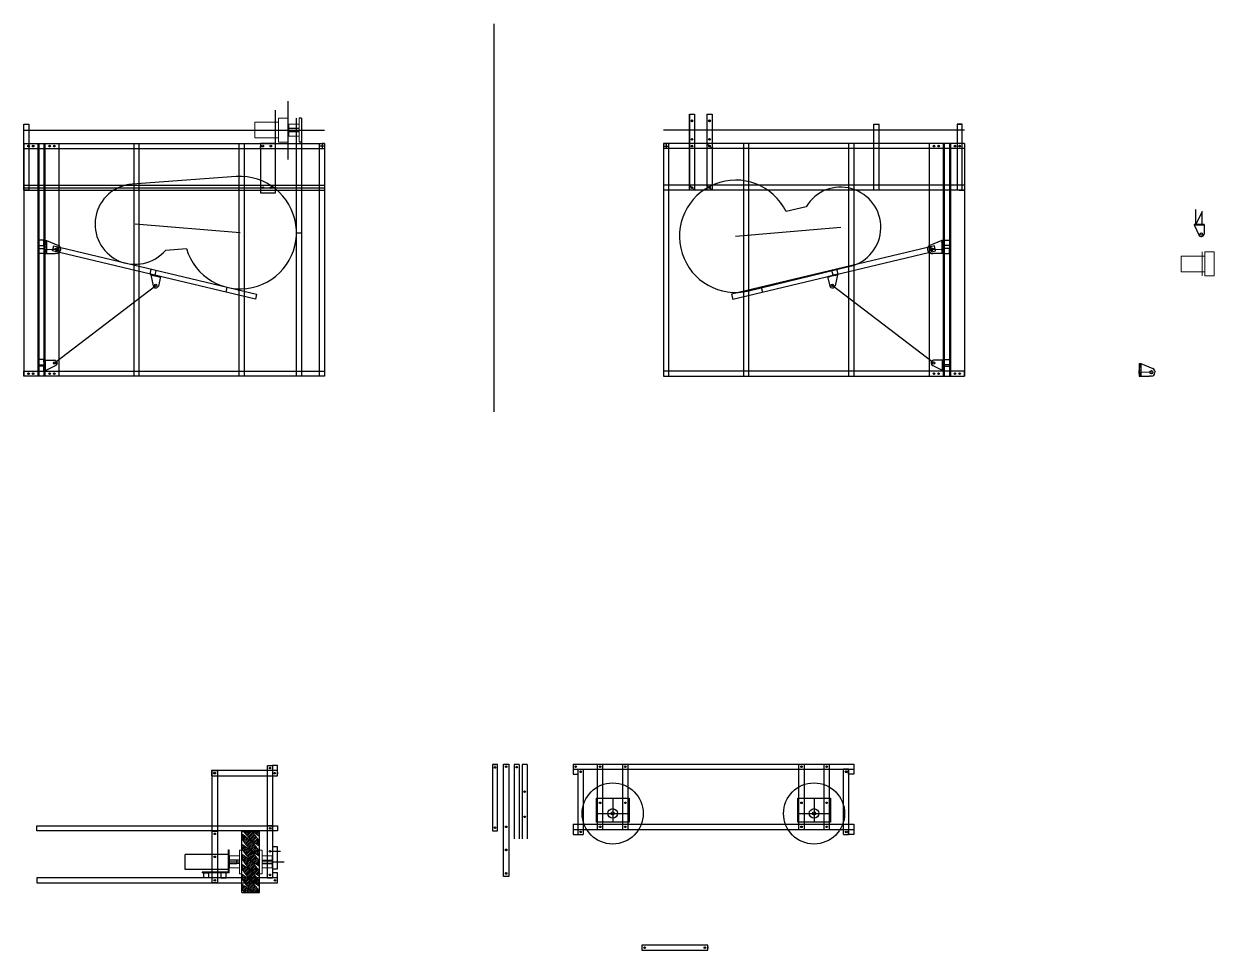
# Model space of a CAD drawing. Header units: millimetres. Extents: x -15418 to 43885, y -27590 to 23052.
# Drawn here: x -9108 to -6140, y -2525 to -216 of the extents above; entities that cross this region are included whole.
import ezdxf

# ---------------------------------------------------------------- set-up
doc = ezdxf.new("R2010")
doc.units = ezdxf.units.MM
doc.header["$LTSCALE"] = 0.5
doc.layers.get('0').update_dxf_attribs({"lineweight": 5})
doc.layers.get('Defpoints').update_dxf_attribs({"color": 4})
for name, color, linetype in [('Layer1', 1, 'Continuous'), ('Layer2', 2, 'Continuous'), ('Layer3', 9, 'Continuous')]:
    doc.layers.add(name, color=color, linetype=linetype)
doc.layers.add('Layer5', color=51, linetype='Continuous', lineweight=5)
pattern_1 = [(135, (5598.1192, -25505.0982), (-1.1674333, -1.1674333), [])]
pattern_2 = [(315, (-23759.83727, 23671.51344), (0.426562166, 0.426562166), [])]
pattern_3 = [(31.589353, (-35948.9743, -9429.6872), (-0.86483941, 1.4063619), [])]
pattern_4 = [(225, (15182.135, 13262.3502), (2.24506403, -2.24506403), [])]

msp = doc.modelspace()

# ---------------------------------------------------------------- hatches: boundary and pattern name
at = {"layer": 'Layer1', "true_color": 0xf8d731, "transparency": 33554661}
h = msp.add_hatch(dxfattribs=at)
h.set_pattern_fill('ANSI31', color=40, scale=0.52)
h.set_pattern_definition([(45, (-30615.1868, -15369.6082), (-1.1674333, 1.1674333), [])])
h.paths.add_polyline_path([(-6183.6015, -716.0694), (-6187.6015, -716.0694), (-6187.6015, -717.5694), (-6183.6015, -717.5694)])
h.paths.add_polyline_path([(-6167.5215, -716.0694), (-6171.5215, -716.0694), (-6171.5215, -717.5694), (-6167.5215, -717.5694)])
h = msp.add_hatch(dxfattribs=at)
h.set_pattern_fill('ANSI31', color=40, scale=0.52, angle=-13.4106471)
h.set_pattern_definition(pattern_3)
h.paths.add_polyline_path([(-8784.9942, -842.0944), (-8788.8852, -841.1667), (-8789.2331, -842.6258), (-8785.3421, -843.5535)])
h.paths.add_polyline_path([(-8769.3527, -845.8238), (-8773.2436, -844.8961), (-8773.5915, -846.3552), (-8769.7006, -847.2829)])
h = msp.add_hatch(dxfattribs=at)
h.set_pattern_fill('ANSI31', color=40, scale=0.52, angle=-13.4106471)
h.set_pattern_definition(pattern_3)
h.paths.add_polyline_path([(-7085.8218, -842.0944), (-7081.9309, -841.1667), (-7081.583, -842.6258), (-7085.4739, -843.5535)])
h.paths.add_polyline_path([(-7101.4634, -845.8238), (-7097.5724, -844.8961), (-7097.2246, -846.3552), (-7101.1155, -847.2829)])
h = msp.add_hatch(dxfattribs=at)
h.set_pattern_fill('ANSI31', color=40, scale=0.52, angle=90)
h.set_pattern_definition(pattern_1)
h.paths.add_polyline_path([(-9055.4197, -1073.5129), (-9055.4197, -1077.5129), (-9053.9197, -1077.5129), (-9053.9197, -1073.5129)])
h.paths.add_polyline_path([(-9055.4197, -1057.4329), (-9055.4197, -1061.4329), (-9053.9197, -1061.4329), (-9053.9197, -1057.4329)])
h = msp.add_hatch(dxfattribs=at)
h.set_pattern_fill('ANSI31', color=40, scale=0.52, angle=90)
h.set_pattern_definition(pattern_1)
h.paths.add_polyline_path([(-6815.3964, -1073.5129), (-6815.3964, -1077.5129), (-6816.8964, -1077.5129), (-6816.8964, -1073.5129)])
h.paths.add_polyline_path([(-6815.3964, -1057.4329), (-6815.3964, -1061.4329), (-6816.8964, -1061.4329), (-6816.8964, -1057.4329)])
at = {"layer": 'Layer2', "transparency": 33554661}
h = msp.add_hatch(dxfattribs=at)
h.set_pattern_fill('ANSI31', color=256, scale=0.19, angle=-90)
h.set_pattern_definition(pattern_2)
h.paths.add_polyline_path([(-9055.4197, -765.018), (-9051.7397, -765.018), (-9051.7397, -759.018), (-9055.4197, -759.018)])
h.paths.add_polyline_path([(-9051.7397, -779.398), (-9055.4197, -779.398), (-9055.4197, -782.318), (-9055.4197, -785.398), (-9051.7397, -785.398)])
h = msp.add_hatch(dxfattribs=at)
h.set_pattern_fill('ANSI31', color=256, scale=0.19, angle=-90)
h.set_pattern_definition(pattern_2)
h.paths.add_polyline_path([(-6815.3964, -765.018), (-6819.0764, -765.018), (-6819.0764, -759.018), (-6815.3964, -759.018)])
h.paths.add_polyline_path([(-6819.0764, -779.398), (-6815.3964, -779.398), (-6815.3964, -782.318), (-6815.3964, -785.398), (-6819.0764, -785.398)])
at = {"layer": 'Layer2'}
h = msp.add_hatch(dxfattribs=at)
h.set_pattern_fill('ANSI31', color=256, scale=0.19, angle=-90)
h.set_pattern_definition([(315, (-21031.11936, 23365.1418), (0.426562166, 0.426562166), [])])
h.paths.add_polyline_path([(-6326.7018, -1071.3897), (-6323.0218, -1071.3897), (-6323.0218, -1065.3897), (-6326.7018, -1065.3897)])
h.paths.add_polyline_path([(-6323.0218, -1085.7697), (-6326.7018, -1085.7697), (-6326.7018, -1088.6897), (-6326.7018, -1091.7697), (-6323.0218, -1091.7697)])
at = {"layer": 'Layer5', "transparency": 33554661}
h = msp.add_hatch(dxfattribs=at)
h.set_pattern_fill('ANSI31', color=256, angle=-180)
h.set_pattern_definition(pattern_4)
h.paths.add_polyline_path([(-8537.2589, -2229.1275, 0.036565829), (-8521.3261, -2241.0167), (-8521.3261, -2237.0167), (-8520.0861, -2238.2567), (-8520.0861, -2233.2567), (-8521.3261, -2232.0167), (-8521.3261, -2229.1275)], flags=17)
edge = h.paths.add_edge_path()
edge.add_line((-8520.0861, -2363.2567), (-8520.0861, -2358.2567))
edge.add_line((-8520.0861, -2358.2567), (-8521.3261, -2357.0167))
edge.add_line((-8521.3261, -2357.0167), (-8521.3261, -2353.0167))
edge.add_arc((-8636.3146, -2426.4852), 136.455, 32.5753358, 57.4246642)
edge.add_line((-8562.8461, -2311.4967), (-8562.8461, -2315.4967))
edge.add_line((-8562.8461, -2315.4967), (-8564.0861, -2314.2567))
edge.add_line((-8564.0861, -2314.2567), (-8564.0861, -2319.2567))
edge.add_line((-8564.0861, -2319.2567), (-8562.8461, -2320.4967))
edge.add_line((-8562.8461, -2320.4967), (-8562.8461, -2324.4967))
edge.add_arc((-8448.1147, -2251.2853), 136.1, 212.5424058, 237.4575942)
edge.add_line((-8521.3261, -2366.0167), (-8521.3261, -2362.0167))
edge.add_line((-8521.3261, -2362.0167), (-8520.0861, -2363.2567))
edge = h.paths.add_edge_path()
edge.add_line((-8520.0861, -2288.2567), (-8520.0861, -2283.2567))
edge.add_line((-8520.0861, -2283.2567), (-8521.3261, -2282.0167))
edge.add_line((-8521.3261, -2282.0167), (-8521.3261, -2278.0167))
edge.add_arc((-8636.3146, -2351.4852), 136.455, 32.5753358, 57.4246642)
edge.add_line((-8562.8461, -2236.4967), (-8562.8461, -2240.4967))
edge.add_line((-8562.8461, -2240.4967), (-8564.0861, -2239.2567))
edge.add_line((-8564.0861, -2239.2567), (-8564.0861, -2244.2567))
edge.add_line((-8564.0861, -2244.2567), (-8562.8461, -2245.4967))
edge.add_line((-8562.8461, -2245.4967), (-8562.8461, -2249.4967))
edge.add_arc((-8448.1147, -2176.2853), 136.1, 212.5424058, 237.4575942)
edge.add_line((-8521.3261, -2291.0167), (-8521.3261, -2287.0167))
edge.add_line((-8521.3261, -2287.0167), (-8520.0861, -2288.2567))
edge = h.paths.add_edge_path()
edge.add_line((-8520.0861, -2263.2567), (-8520.0861, -2258.2567))
edge.add_line((-8520.0861, -2258.2567), (-8521.3261, -2257.0167))
edge.add_line((-8521.3261, -2257.0167), (-8521.3261, -2253.0167))
edge.add_arc((-8636.3146, -2326.4852), 136.455, 32.5753358, 45.518645)
edge.add_line((-8540.7037, -2229.1275), (-8559.7561, -2229.1275))
edge.add_arc((-8448.1147, -2151.2853), 136.1, 214.8862079, 237.4575942)
edge.add_line((-8521.3261, -2266.0167), (-8521.3261, -2262.0167))
edge.add_line((-8521.3261, -2262.0167), (-8520.0861, -2263.2567))
h = msp.add_hatch(dxfattribs=at)
h.set_pattern_fill('ANSI31', color=256, angle=-180)
h.set_pattern_definition(pattern_4)
edge = h.paths.add_edge_path()
edge.add_line((-8520.0861, -2338.2567), (-8520.0861, -2333.2567))
edge.add_line((-8520.0861, -2333.2567), (-8521.3261, -2332.0167))
edge.add_line((-8521.3261, -2332.0167), (-8521.3261, -2328.0167))
edge.add_arc((-8636.3146, -2401.4852), 136.455, 32.5753358, 57.4246642)
edge.add_line((-8562.8461, -2286.4967), (-8562.8461, -2290.4967))
edge.add_line((-8562.8461, -2290.4967), (-8564.0861, -2289.2567))
edge.add_line((-8564.0861, -2289.2567), (-8564.0861, -2294.2567))
edge.add_line((-8564.0861, -2294.2567), (-8562.8461, -2295.4967))
edge.add_line((-8562.8461, -2295.4967), (-8562.8461, -2299.4967))
edge.add_arc((-8448.1147, -2226.2853), 136.1, 212.5424058, 237.4575942)
edge.add_line((-8521.3261, -2341.0167), (-8521.3261, -2337.0167))
edge.add_line((-8521.3261, -2337.0167), (-8520.0861, -2338.2567))
edge = h.paths.add_edge_path()
edge.add_line((-8520.0861, -2313.2567), (-8520.0861, -2308.2567))
edge.add_line((-8520.0861, -2308.2567), (-8521.3261, -2307.0167))
edge.add_line((-8521.3261, -2307.0167), (-8521.3261, -2303.0167))
edge.add_arc((-8636.3146, -2376.4852), 136.455, 32.5753358, 57.4246642)
edge.add_line((-8562.8461, -2261.4967), (-8562.8461, -2265.4967))
edge.add_line((-8562.8461, -2265.4967), (-8564.0861, -2264.2567))
edge.add_line((-8564.0861, -2264.2567), (-8564.0861, -2269.2567))
edge.add_line((-8564.0861, -2269.2567), (-8562.8461, -2270.4967))
edge.add_line((-8562.8461, -2270.4967), (-8562.8461, -2274.4967))
edge.add_arc((-8448.1147, -2201.2853), 136.1, 212.5424058, 237.4575942)
edge.add_line((-8521.3261, -2316.0167), (-8521.3261, -2312.0167))
edge.add_line((-8521.3261, -2312.0167), (-8520.0861, -2313.2567))
h = msp.add_hatch(dxfattribs=at)
h.set_pattern_fill('ANSI31', color=256, angle=-180)
h.set_pattern_definition(pattern_4)
edge = h.paths.add_edge_path()
edge.add_line((-8564.0861, -2339.2567), (-8564.0861, -2344.2567))
edge.add_line((-8564.0861, -2344.2567), (-8562.8461, -2345.4967))
edge.add_line((-8562.8461, -2345.4967), (-8562.8461, -2349.4967))
edge.add_arc((-8448.1147, -2276.2853), 136.1, 212.5424058, 230.6485407)
edge.add_line((-8534.4124, -2381.5275), (-8521.3261, -2381.5275))
edge.add_line((-8521.3261, -2381.5275), (-8521.3261, -2378.0167))
edge.add_arc((-8636.3146, -2451.4852), 136.455, 32.5753358, 57.4246642)
edge.add_line((-8562.8461, -2336.4967), (-8562.8461, -2340.4967))
edge.add_line((-8562.8461, -2340.4967), (-8564.0861, -2339.2567))
edge = h.paths.add_edge_path()
edge.add_line((-8564.0861, -2364.2567), (-8564.0861, -2369.2567))
edge.add_line((-8564.0861, -2369.2567), (-8562.8461, -2370.4967))
edge.add_line((-8562.8461, -2370.4967), (-8562.8461, -2374.4967))
edge.add_arc((-8448.1147, -2301.2853), 136.1, 212.5424058, 216.1273887)
edge.add_line((-8558.0438, -2381.5275), (-8538.3197, -2381.5275))
edge.add_arc((-8636.3146, -2476.4852), 136.455, 44.0982036, 57.4246642)
edge.add_line((-8562.8461, -2361.4967), (-8562.8461, -2365.4967))
edge.add_line((-8562.8461, -2365.4967), (-8564.0861, -2364.2567))

# ---------------------------------------------------------------- linework, layer by layer
at = {"transparency": 33554661}
for p, q in [((-8531.8697, -461.5187), (-8472.8697, -461.5187)), ((-8531.8697, -500.5187), (-8531.8697, -461.5187)), ((-8480.1197, -511.0187), (-8480.1197, -451.0187)), ((-8472.8697, -511.0187), (-8472.8697, -451.0187)), ((-8472.8697, -451.0187), (-8449.8697, -451.0187)), ((-8449.8697, -511.0187), (-8449.8697, -451.0187)), ((-8446.8697, -466.0187), (-8446.8697, -496.0187)), ((-8421.8697, -466.0187), (-8446.8697, -466.0187)), ((-8421.8697, -451.5187), (-8421.8697, -510.5187)), ((-8415.8697, -510.5187), (-8415.8697, -451.5187)), ((-8531.8697, -500.5187), (-8472.8697, -500.5187)), ((-8448.8697, -477.0187), (-8427.8697, -477.0187)), ((-8448.8697, -481.0187), (-8446.8697, -481.0187)), ((-8448.8697, -485.0187), (-8427.8697, -485.0187)), ((-8421.8697, -481.0187), (-8446.8697, -481.0187)), ((-8421.8697, -496.0187), (-8446.8697, -496.0187)), ((-8427.8697, -485.0187), (-8427.8697, -477.0187)), ((-8472.8697, -511.0187), (-8449.8697, -511.0187)), ((-9021.0997, -778.318), (-9055.4197, -778.318)), ((-6849.7164, -778.318), (-6815.3964, -778.318)), ((-6221.7478, -795.0882), (-6162.7478, -795.0882)), ((-6221.7478, -834.0882), (-6221.7478, -795.0882)), ((-6169.9978, -844.5882), (-6169.9978, -784.5882)), ((-6162.7478, -844.5882), (-6162.7478, -784.5882)), ((-6162.7478, -784.5882), (-6139.7478, -784.5882)), ((-6139.7478, -844.5882), (-6139.7478, -784.5882)), ((-6221.7478, -834.0882), (-6162.7478, -834.0882)), ((-6162.7478, -844.5882), (-6139.7478, -844.5882)), ((-8596.0861, -2275.3275), (-8598.0861, -2275.3275)), ((-8564.0861, -2275.8275), (-8570.0861, -2275.8275)), ((-8570.0861, -2275.8275), (-8570.0861, -2334.8275)), ((-8564.0861, -2334.8275), (-8564.0861, -2275.8275)), ((-8520.0861, -2334.8275), (-8520.0861, -2275.8275)), ((-8520.0861, -2275.8275), (-8514.0861, -2275.8275)), ((-8514.0861, -2275.8275), (-8514.0861, -2334.8275)), ((-8595.0861, -2305.3275), (-8598.0861, -2305.3275)), ((-8596.0861, -2305.3275), (-8598.0861, -2305.3275)), ((-8595.0861, -2290.3275), (-8595.0861, -2320.3275)), ((-8570.0861, -2290.3275), (-8595.0861, -2290.3275)), ((-8570.0861, -2305.3275), (-8595.0861, -2305.3275)), ((-8514.0861, -2290.3275), (-8489.0861, -2290.3275)), ((-8514.0861, -2305.3275), (-8489.0861, -2305.3275)), ((-8489.0861, -2290.3275), (-8489.0861, -2320.3275)), ((-8662.9507, -2330.489), (-8662.9459, -2332.489)), ((-8570.0861, -2320.3275), (-8595.0861, -2320.3275)), ((-8570.0861, -2334.8275), (-8564.0861, -2334.8275)), ((-8514.0861, -2334.8275), (-8520.0861, -2334.8275)), ((-8514.0861, -2320.3275), (-8489.0861, -2320.3275))]:
    msp.add_line(p, q, dxfattribs=at)
msp.add_line((-6292.3818, -1084.6897), (-6326.7018, -1084.6897))
at = {"layer": 'Defpoints', "transparency": 33554661}
for p, q in [((-8598.0861, -2286.6775), (-8705.8861, -2286.6775)), ((-8705.8861, -2323.9775), (-8705.8861, -2286.6775)), ((-8598.0861, -2323.9775), (-8598.0861, -2286.6775)), ((-8598.0861, -2294.3275), (-8596.7861, -2294.3275)), ((-8598.0861, -2301.3275), (-8596.7861, -2301.3275)), ((-8598.0861, -2305.3275), (-8596.7861, -2305.3275)), ((-8598.0861, -2309.3275), (-8596.7861, -2309.3275)), ((-8596.7861, -2316.3275), (-8596.7861, -2294.3275)), ((-8576.7861, -2301.3275), (-8596.7861, -2301.3275)), ((-8596.7861, -2309.3275), (-8576.7861, -2309.3275)), ((-8576.7861, -2309.3275), (-8576.7861, -2301.3275)), ((-8598.0861, -2323.9775), (-8705.8861, -2324.2603)), ((-8598.0861, -2316.3275), (-8596.7861, -2316.3275))]:
    msp.add_line(p, q, dxfattribs=at)
for centre in [(-7441.8832, -458.0187), (-7398.2832, -458.0187), (-7441.8832, -504.0187), (-7398.2832, -504.0187)]:
    msp.add_circle(centre, 2.15, dxfattribs=at)
at = {"layer": 'Layer1', "transparency": 33554661}
for p, q in [((-7448.2332, -631.0187), (-7448.2332, -441.0187)), ((-7448.2332, -441.0187), (-7435.5332, -441.0187)), ((-7435.5332, -441.0187), (-7435.5332, -631.0187)), ((-7404.6332, -441.0187), (-7404.6332, -631.0187)), ((-7404.6332, -441.0187), (-7391.9332, -441.0187)), ((-7391.9332, -441.0187), (-7391.9332, -631.0187)), ((-9108.1197, -631.0187), (-9108.1197, -466.0187)), ((-9108.1197, -466.0187), (-9095.4197, -466.0187)), ((-9095.4197, -466.0187), (-9095.4197, -631.0187)), ((-8415.8697, -451.5187), (-8421.8697, -451.5187)), ((-7443.8832, -458.0187), (-7439.8832, -458.0187)), ((-7441.8832, -456.0187), (-7441.8832, -460.0187)), ((-7400.2832, -458.0187), (-7396.2832, -458.0187)), ((-7398.2832, -456.0187), (-7398.2832, -460.0187)), ((-6988.1322, -631.0187), (-6988.1322, -466.0187)), ((-6975.4322, -631.0187), (-6975.4322, -466.0187)), ((-6768.1322, -466.0187), (-6780.8322, -466.0187)), ((-6780.8322, -466.0187), (-6780.8322, -631.0187)), ((-6768.1322, -631.0187), (-6768.1322, -466.0187)), ((-9108.1197, -481.0187), (-8358.1197, -481.0187)), ((-6762.6964, -481.0187), (-7512.6964, -481.0187)), ((-7443.8832, -504.0187), (-7439.8832, -504.0187)), ((-7441.8832, -502.0187), (-7441.8832, -506.0187)), ((-7400.2832, -504.0187), (-7396.2832, -504.0187)), ((-7398.2832, -502.0187), (-7398.2832, -506.0187)), ((-9108.1197, -514.6687), (-8358.1197, -514.6687)), ((-9108.1197, -514.6687), (-9108.1197, -527.3687)), ((-9108.1197, -527.3687), (-8358.1197, -527.3687)), ((-9094.3197, -521.0187), (-9098.3197, -521.0187)), ((-9096.3197, -523.0187), (-9096.3197, -519.0187)), ((-9082.7197, -521.0187), (-9086.7197, -521.0187)), ((-9084.7197, -523.0187), (-9084.7197, -519.0187)), ((-9041.8197, -521.0187), (-9045.8197, -521.0187)), ((-9043.8197, -523.0187), (-9043.8197, -519.0187)), ((-9030.2197, -521.0187), (-9034.2197, -521.0187)), ((-9032.2197, -523.0187), (-9032.2197, -519.0187)), ((-8833.0048, -1094.6687), (-8833.0048, -514.6687)), ((-8820.3048, -1094.6687), (-8820.3048, -514.6687)), ((-8570.7995, -1094.6687), (-8570.7995, -514.6687)), ((-8558.0995, -1094.6687), (-8558.0995, -514.6687)), ((-8421.8697, -510.5187), (-8415.8697, -510.5187)), ((-8370.8197, -1094.6687), (-8370.8197, -514.6687)), ((-8358.1197, -521.0187), (-8370.8197, -521.0187)), ((-8358.1197, -514.6687), (-8364.4697, -514.6687)), ((-8364.4697, -514.6687), (-8364.4697, -527.3687)), ((-8358.1197, -514.6687), (-8358.1197, -527.3687)), ((-8358.1197, -514.6687), (-8358.1197, -1094.6687)), ((-6762.6964, -514.6687), (-7512.6964, -514.6687)), ((-7512.6964, -514.6687), (-7512.6964, -527.3687)), ((-7512.6964, -514.6687), (-7512.6964, -1094.6687)), ((-7512.6964, -514.6687), (-7506.3464, -514.6687)), ((-7512.6964, -521.0187), (-7499.9964, -521.0187)), ((-6762.6964, -527.3687), (-7512.6964, -527.3687)), ((-7506.3464, -514.6687), (-7506.3464, -527.3687)), ((-7499.9964, -1094.6687), (-7499.9964, -514.6687)), ((-7443.8832, -521.0187), (-7439.8832, -521.0187)), ((-7441.8832, -519.0187), (-7441.8832, -523.0187)), ((-7404.6332, -514.6687), (-7391.9332, -527.3687)), ((-7400.2832, -521.0187), (-7396.2832, -521.0187)), ((-7398.2832, -519.0187), (-7398.2832, -523.0187)), ((-7312.7165, -1094.6687), (-7312.7165, -514.6687)), ((-7300.0165, -1094.6687), (-7300.0165, -514.6687)), ((-7050.5113, -1094.6687), (-7050.5113, -514.6687)), ((-7037.8113, -1094.6687), (-7037.8113, -514.6687)), ((-6840.5964, -521.0187), (-6836.5964, -521.0187)), ((-6838.5964, -523.0187), (-6838.5964, -519.0187)), ((-6828.9964, -521.0187), (-6824.9964, -521.0187)), ((-6826.9964, -523.0187), (-6826.9964, -519.0187)), ((-6788.0964, -521.0187), (-6784.0964, -521.0187)), ((-6786.0964, -523.0187), (-6786.0964, -519.0187)), ((-6776.4964, -521.0187), (-6772.4964, -521.0187)), ((-6774.4964, -523.0187), (-6774.4964, -519.0187)), ((-6762.6964, -514.6687), (-6762.6964, -527.3687)), ((-9108.1197, -618.3187), (-8358.1197, -618.3187)), ((-8578.4095, -597.1386), (-8837.7346, -615.8596)), ((-6762.6964, -618.3187), (-7512.6964, -618.3187)), ((-7448.2332, -618.3187), (-7435.5332, -631.0187)), ((-7441.8832, -622.6687), (-7441.8832, -626.6687)), ((-7404.6332, -618.3187), (-7391.9332, -631.0187)), ((-7398.2832, -622.6687), (-7398.2832, -626.6687)), ((-9108.1197, -624.6687), (-8358.1197, -624.6687)), ((-9108.1197, -631.0187), (-8358.1197, -631.0187)), ((-9095.4197, -631.0187), (-9108.1197, -631.0187)), ((-6762.6964, -631.0187), (-7512.6964, -631.0187)), ((-7443.8832, -624.6687), (-7439.8832, -624.6687)), ((-7400.2832, -624.6687), (-7396.2832, -624.6687)), ((-6775.3964, -631.0187), (-6762.6964, -631.0187)), ((-6185.6015, -716.0694), (-6185.6015, -679.1773)), ((-6169.5215, -683.7728), (-6185.6015, -716.0694)), ((-6169.5215, -716.0694), (-6169.5215, -683.7728)), ((-8568.3289, -736.7752), (-8830.5342, -715.6)), ((-7333.1832, -745.7178), (-7071.0743, -723.381)), ((-6165.0615, -716.0694), (-6190.0615, -716.0694)), ((-6190.0615, -716.0694), (-6190.0615, -717.5694)), ((-6190.0615, -717.5694), (-6178.2427, -742.5264)), ((-6190.0615, -717.5694), (-6165.0615, -717.5694)), ((-6187.6015, -716.0694), (-6187.6015, -717.5694)), ((-6185.6015, -716.0694), (-6185.6015, -717.5694)), ((-6183.6015, -716.0694), (-6183.6015, -717.5694)), ((-6171.5215, -716.0694), (-6171.5215, -717.5694)), ((-6171.5215, -716.0694), (-6167.5215, -716.0694)), ((-6167.5215, -716.0694), (-6167.5215, -717.5694)), ((-6165.0615, -716.0694), (-6165.0615, -740.1894)), ((-9057.9197, -755.7697), (-9070.6197, -755.7697)), ((-9070.6197, -755.7697), (-9070.6197, -768.4697)), ((-9070.6197, -768.4697), (-9057.9197, -768.4697)), ((-9057.9197, -768.4697), (-9057.9197, -755.7697)), ((-9055.4197, -756.298), (-9055.4197, -788.2971)), ((-9055.4197, -756.298), (-9051.7397, -756.3656)), ((-9055.4197, -759.018), (-9051.7397, -759.018)), ((-9055.4197, -759.018), (-9055.4197, -765.018)), ((-9055.4197, -765.018), (-9051.7397, -765.018)), ((-9051.7397, -756.3656), (-9051.7397, -788.2971)), ((-9051.7397, -756.3656), (-9021.7444, -768.7014)), ((-9036.2997, -782.1756), (-9033.3543, -769.8219)), ((-9033.3543, -769.8219), (-8527.5332, -890.4248)), ((-6837.4618, -769.8219), (-7343.2829, -890.4248)), ((-6819.0764, -756.3656), (-6849.0716, -768.7014)), ((-6834.5163, -782.1756), (-6837.4618, -769.8219)), ((-6815.3964, -756.298), (-6819.0764, -756.3656)), ((-6819.0764, -756.3656), (-6819.0764, -788.2971)), ((-6815.3964, -759.018), (-6819.0764, -759.018)), ((-6815.3964, -765.018), (-6819.0764, -765.018)), ((-6815.3964, -756.298), (-6815.3964, -788.2971)), ((-6815.3964, -759.018), (-6815.3964, -765.018)), ((-6812.8964, -755.7697), (-6800.1964, -755.7697)), ((-6812.8964, -768.4697), (-6812.8964, -755.7697)), ((-6800.1964, -768.4697), (-6812.8964, -768.4697)), ((-6800.1964, -755.7697), (-6800.1964, -768.4697)), ((-6171.6815, -746.4894), (-6172.2615, -746.4894)), ((-9070.6197, -788.7697), (-9070.6197, -776.0697)), ((-9070.6197, -776.0697), (-9057.9197, -776.0697)), ((-9057.9197, -788.7697), (-9070.6197, -788.7697)), ((-9057.9197, -776.0697), (-9057.9197, -782.4197)), ((-9057.9197, -782.4197), (-9057.9197, -788.7697)), ((-9055.4197, -772.2976), (-9051.7397, -772.2976)), ((-9055.4197, -782.318), (-9055.4197, -774.318)), ((-9055.4197, -779.398), (-9051.7397, -779.398)), ((-9055.4197, -785.398), (-9051.7397, -785.398)), ((-9055.4197, -788.2971), (-9031.8197, -788.2971)), ((-8530.4787, -902.7785), (-9036.2997, -782.1756)), ((-9034.827, -775.9987), (-9025.0997, -778.318)), ((-9031.8197, -788.2971), (-9029.8197, -788.2971)), ((-9025.0997, -788.2971), (-9029.8197, -788.2971)), ((-9026.5724, -784.4949), (-9023.6269, -772.1412)), ((-8754.265, -780.2762), (-8702.5618, -776.5437)), ((-7340.3374, -902.7785), (-6834.5163, -782.1756)), ((-6844.2436, -784.4949), (-6847.1891, -772.1412)), ((-6835.9891, -775.9987), (-6845.7164, -778.318)), ((-6845.7164, -788.2971), (-6840.9964, -788.2971)), ((-6838.9964, -788.2971), (-6840.9964, -788.2971)), ((-6815.3964, -788.2971), (-6838.9964, -788.2971)), ((-6815.3964, -772.2976), (-6819.0764, -772.2976)), ((-6815.3964, -779.398), (-6819.0764, -779.398)), ((-6815.3964, -785.398), (-6819.0764, -785.398)), ((-6815.3964, -782.318), (-6815.3964, -774.318)), ((-6800.1964, -776.0697), (-6812.8964, -776.0697)), ((-6812.8964, -776.0697), (-6812.8964, -782.4197)), ((-6812.8964, -782.4197), (-6812.8964, -788.7697)), ((-6812.8964, -788.7697), (-6800.1964, -788.7697)), ((-6800.1964, -788.7697), (-6800.1964, -776.0697)), ((-8793.1165, -840.1578), (-8790.1711, -827.8041)), ((-8780.7628, -843.1033), (-8777.8173, -830.7496)), ((-7300.2226, -881.7825), (-7047.531, -820.5701)), ((-7090.0532, -843.1033), (-7092.9987, -830.7496)), ((-7077.6995, -840.1578), (-7080.645, -827.8041)), ((-8793.1165, -840.1578), (-8780.7628, -843.1033)), ((-8791.2781, -840.5961), (-8791.626, -842.0552)), ((-8791.626, -842.0552), (-8785.9177, -869.0728)), ((-8791.626, -842.0552), (-8767.3077, -847.8534)), ((-8766.9598, -846.3943), (-8791.2781, -840.5961)), ((-8788.8852, -841.1667), (-8789.2331, -842.6258)), ((-8786.9397, -841.6305), (-8787.2876, -843.0896)), ((-8784.9942, -842.0944), (-8785.3421, -843.5535)), ((-8773.2436, -844.8961), (-8773.5915, -846.3552)), ((-8773.2436, -844.8961), (-8769.3527, -845.8238)), ((-8766.9598, -846.3943), (-8772.5539, -869.8566)), ((-8769.3527, -845.8238), (-8769.7006, -847.2829)), ((-7103.8563, -846.3943), (-7079.538, -840.5961)), ((-7103.8563, -846.3943), (-7098.2622, -869.8566)), ((-7079.1901, -842.0552), (-7103.5084, -847.8534)), ((-7097.5724, -844.8961), (-7101.4634, -845.8238)), ((-7101.4634, -845.8238), (-7101.1155, -847.2829)), ((-7097.5724, -844.8961), (-7097.2246, -846.3552)), ((-7077.6995, -840.1578), (-7090.0532, -843.1033)), ((-7085.8218, -842.0944), (-7085.4739, -843.5535)), ((-7079.1901, -842.0552), (-7084.8983, -869.0728)), ((-7083.8764, -841.6305), (-7083.5285, -843.0896)), ((-7081.9309, -841.1667), (-7081.583, -842.6258)), ((-7079.538, -840.5961), (-7079.1901, -842.0552)), ((-9031.2997, -1061.5929), (-8778.854, -868.2145)), ((-8780.4545, -874.4495), (-8781.0187, -874.315)), ((-8601.4609, -872.7982), (-8604.4064, -885.1519)), ((-8527.5332, -890.4248), (-8530.4787, -902.7785)), ((-7343.2829, -890.4248), (-7340.3374, -902.7785)), ((-7269.3552, -872.7982), (-7266.4097, -885.1519)), ((-6839.5164, -1061.5929), (-7091.962, -868.2145)), ((-7090.3615, -874.4495), (-7089.7974, -874.315)), ((-9057.9197, -1053.1887), (-9070.6197, -1053.1887)), ((-9070.6197, -1053.1887), (-9070.6197, -1065.8887)), ((-9070.6197, -1065.8887), (-9057.9197, -1065.8887)), ((-9057.9197, -1059.5387), (-9057.9197, -1053.1887)), ((-9057.9197, -1059.5387), (-9057.9197, -1065.8887)), ((-9055.4197, -1054.9729), (-9031.2997, -1054.9729)), ((-9055.4197, -1054.9729), (-9055.4197, -1079.9729)), ((-9055.4197, -1057.4329), (-9053.9197, -1057.4329)), ((-9055.4197, -1061.4329), (-9053.9197, -1061.4329)), ((-9053.9197, -1079.9729), (-9053.9197, -1054.9729)), ((-9053.9197, -1079.9729), (-9028.9627, -1068.1542)), ((-9024.9997, -1061.5929), (-9024.9997, -1062.1729)), ((-6845.8164, -1061.5929), (-6845.8164, -1062.1729)), ((-6816.8964, -1079.9729), (-6841.8534, -1068.1542)), ((-6815.3964, -1054.9729), (-6839.5164, -1054.9729)), ((-6816.8964, -1079.9729), (-6816.8964, -1054.9729)), ((-6815.3964, -1057.4329), (-6816.8964, -1057.4329)), ((-6815.3964, -1061.4329), (-6816.8964, -1061.4329)), ((-6815.3964, -1054.9729), (-6815.3964, -1079.9729)), ((-6812.8964, -1059.5387), (-6812.8964, -1053.1887)), ((-6812.8964, -1053.1887), (-6800.1964, -1053.1887)), ((-6812.8964, -1059.5387), (-6812.8964, -1065.8887)), ((-6800.1964, -1065.8887), (-6812.8964, -1065.8887)), ((-6800.1964, -1053.1887), (-6800.1964, -1065.8887)), ((-6326.7018, -1065.3897), (-6326.7018, -1071.3897)), ((-9108.1197, -1094.6687), (-9108.1197, -1081.9687)), ((-9108.1197, -1081.9687), (-8358.1197, -1081.9687)), ((-9108.1197, -1094.6687), (-9108.1197, -1088.3187)), ((-8358.1197, -1094.6687), (-9108.1197, -1094.6687)), ((-9094.3197, -1088.3187), (-9098.3197, -1088.3187)), ((-9096.3197, -1086.3187), (-9096.3197, -1090.3187)), ((-9096.3197, -1090.3187), (-9096.3197, -1086.3187)), ((-9082.7197, -1088.3187), (-9086.7197, -1088.3187)), ((-9084.7197, -1090.3187), (-9084.7197, -1086.3187)), ((-9084.7197, -1090.3187), (-9084.7197, -1086.3187)), ((-9057.9197, -1069.2687), (-9070.6197, -1069.2687)), ((-9070.6197, -1069.2687), (-9070.6197, -1081.9687)), ((-9070.6197, -1081.9687), (-9057.9197, -1081.9687)), ((-9057.9197, -1081.9687), (-9057.9197, -1069.2687)), ((-9057.9197, -1081.9687), (-9057.9197, -1075.6187)), ((-9055.4197, -1073.5129), (-9053.9197, -1073.5129)), ((-9055.4197, -1075.5129), (-9053.9197, -1075.5129)), ((-9055.4197, -1077.5129), (-9053.9197, -1077.5129)), ((-9055.4197, -1079.9729), (-9053.9197, -1079.9729)), ((-9041.8197, -1088.3187), (-9045.8197, -1088.3187)), ((-9043.8197, -1090.3187), (-9043.8197, -1086.3187)), ((-9030.2197, -1088.3187), (-9034.2197, -1088.3187)), ((-9032.2197, -1090.3187), (-9032.2197, -1086.3187)), ((-8358.1197, -1094.6687), (-8370.8197, -1094.6687)), ((-6762.6964, -1081.9687), (-7512.6964, -1081.9687)), ((-7512.6964, -1094.6687), (-7499.9964, -1094.6687)), ((-7512.6964, -1094.6687), (-6762.6964, -1094.6687)), ((-6840.5964, -1088.3187), (-6836.5964, -1088.3187)), ((-6838.5964, -1090.3187), (-6838.5964, -1086.3187)), ((-6828.9964, -1088.3187), (-6824.9964, -1088.3187)), ((-6826.9964, -1090.3187), (-6826.9964, -1086.3187)), ((-6815.3964, -1073.5129), (-6816.8964, -1073.5129)), ((-6815.3964, -1075.5129), (-6816.8964, -1075.5129)), ((-6815.3964, -1077.5129), (-6816.8964, -1077.5129)), ((-6815.3964, -1079.9729), (-6816.8964, -1079.9729)), ((-6812.8964, -1081.9687), (-6812.8964, -1069.2687)), ((-6812.8964, -1069.2687), (-6800.1964, -1069.2687)), ((-6812.8964, -1081.9687), (-6812.8964, -1075.6187)), ((-6800.1964, -1081.9687), (-6812.8964, -1081.9687)), ((-6800.1964, -1069.2687), (-6800.1964, -1081.9687)), ((-6788.0964, -1088.3187), (-6784.0964, -1088.3187)), ((-6786.0964, -1090.3187), (-6786.0964, -1086.3187)), ((-6786.0964, -1090.3187), (-6786.0964, -1086.3187)), ((-6776.4964, -1088.3187), (-6772.4964, -1088.3187)), ((-6774.4964, -1086.3187), (-6774.4964, -1090.3187)), ((-6774.4964, -1090.3187), (-6774.4964, -1086.3187)), ((-6762.6964, -1094.6687), (-6762.6964, -1081.9687)), ((-6762.6964, -1094.6687), (-6762.6964, -1088.3187)), ((-7932.9512, -2062.3853), (-7939.3012, -2062.3853)), ((-7939.3012, -2062.3853), (-7939.3012, -2227.3853)), ((-7926.6012, -2062.3853), (-7939.3012, -2062.3853)), ((-7934.9512, -2062.3853), (-7930.9512, -2062.3853)), ((-7934.9512, -2069.8103), (-7930.9512, -2069.8103)), ((-7932.9512, -2071.8103), (-7932.9512, -2067.8103)), ((-7926.6012, -2227.3853), (-7926.6012, -2062.3853)), ((-7911.6571, -2211.5195), (-7911.6571, -2061.5195)), ((-7911.6571, -2061.5195), (-7898.9571, -2061.5195)), ((-7907.3071, -2067.8695), (-7903.3071, -2067.8695)), ((-7905.3071, -2065.8695), (-7905.3071, -2069.8695)), ((-7898.9571, -2061.5195), (-7898.9571, -2341.5195)), ((-7885.2835, -2062.7224), (-7885.2835, -2247.3878)), ((-7872.5835, -2062.7224), (-7885.2835, -2062.7224)), ((-7876.9335, -2069.0724), (-7880.9335, -2069.0724)), ((-7878.9335, -2067.0724), (-7878.9335, -2071.0724)), ((-7872.5835, -2062.7224), (-7872.5835, -2247.3878)), ((-7865.6033, -2062.7224), (-7865.6033, -2247.3878)), ((-7852.9033, -2062.7224), (-7865.6033, -2062.7224)), ((-7852.9033, -2062.7224), (-7852.9033, -2247.3878)), ((-7857.2533, -2130.2724), (-7861.2533, -2130.2724)), ((-7859.2533, -2128.2724), (-7859.2533, -2132.2724)), ((-7680.3762, -2206.5195), (-7680.3762, -2146.5195)), ((-7680.3762, -2146.5195), (-7598.9762, -2146.5195)), ((-7669.0262, -2158.0195), (-7673.0262, -2158.0195)), ((-7669.0262, -2158.0195), (-7673.0262, -2158.0195)), ((-7671.0262, -2160.0195), (-7671.0262, -2156.0195)), ((-7671.0262, -2160.0195), (-7671.0262, -2156.0195)), ((-7639.6762, -2146.5195), (-7639.6762, -2206.5195)), ((-7606.3262, -2158.0195), (-7610.3262, -2158.0195)), ((-7606.3262, -2158.0195), (-7610.3262, -2158.0195)), ((-7608.3262, -2156.0195), (-7608.3262, -2160.0195)), ((-7608.3262, -2156.0195), (-7608.3262, -2160.0195)), ((-7598.9762, -2146.5195), (-7598.9762, -2206.5195)), ((-7178.1762, -2206.5195), (-7178.1762, -2146.5195)), ((-7178.1762, -2146.5195), (-7096.7762, -2146.5195)), ((-7166.8262, -2158.0195), (-7170.8262, -2158.0195)), ((-7166.8262, -2158.0195), (-7170.8262, -2158.0195)), ((-7168.8262, -2160.0195), (-7168.8262, -2156.0195)), ((-7168.8262, -2160.0195), (-7168.8262, -2156.0195)), ((-7137.4762, -2146.5195), (-7137.4762, -2206.5195)), ((-7104.1262, -2158.0195), (-7108.1262, -2158.0195)), ((-7104.1262, -2158.0195), (-7108.1262, -2158.0195)), ((-7106.1262, -2156.0195), (-7106.1262, -2160.0195)), ((-7106.1262, -2156.0195), (-7106.1262, -2160.0195)), ((-7096.7762, -2146.5195), (-7096.7762, -2206.5195)), ((-7857.2533, -2192.9724), (-7861.2533, -2192.9724)), ((-7859.2533, -2190.9724), (-7859.2533, -2194.9724)), ((-7680.3762, -2184.4895), (-7598.9762, -2184.4895)), ((-7178.1762, -2184.4895), (-7096.7762, -2184.4895)), ((-7934.9512, -2219.9603), (-7930.9512, -2219.9603)), ((-7932.9512, -2221.9603), (-7932.9512, -2217.9603)), ((-7911.6571, -2341.5195), (-7911.6571, -2211.5195)), ((-7903.3071, -2217.8695), (-7907.3071, -2217.8695)), ((-7905.3071, -2215.8695), (-7905.3071, -2219.8695)), ((-7598.9762, -2206.5195), (-7680.3762, -2206.5195)), ((-7096.7762, -2206.5195), (-7178.1762, -2206.5195)), ((-7939.3012, -2227.3853), (-7926.6012, -2227.3853)), ((-7934.9512, -2227.3853), (-7930.9512, -2227.3853)), ((-8492.4312, -2278.8613), (-8496.4312, -2278.8613)), ((-8494.4312, -2276.8613), (-8494.4312, -2280.8613)), ((-8494.4312, -2278.8613), (-8467.9858, -2278.8613)), ((-8475.3812, -2267.3613), (-8488.0812, -2267.3613)), ((-8488.0812, -2267.3613), (-8488.0812, -2322.3613)), ((-8475.3812, -2322.3613), (-8475.3812, -2267.3613)), ((-7903.3071, -2275.3195), (-7907.3071, -2275.3195)), ((-7905.3071, -2277.3195), (-7905.3071, -2273.3195)), ((-8629.8812, -2292.6613), (-8633.8812, -2292.6613)), ((-8631.8812, -2290.6613), (-8631.8812, -2294.6613)), ((-8488.0812, -2322.3613), (-8475.3812, -2322.3613)), ((-7898.9571, -2341.5195), (-7911.6571, -2341.5195)), ((-7907.3071, -2334.0695), (-7903.3071, -2334.0695)), ((-7905.3071, -2332.0695), (-7905.3071, -2336.0695))]:
    msp.add_line(p, q, dxfattribs=at)
at = {"layer": 'Layer1'}
for p, q in [((-6326.7018, -1062.6697), (-6326.7018, -1094.6687)), ((-6326.7018, -1062.6697), (-6323.0218, -1062.7373)), ((-6326.7018, -1065.3897), (-6323.0218, -1065.3897)), ((-6323.0218, -1062.7373), (-6323.0218, -1094.6687)), ((-6323.0218, -1062.7373), (-6293.0265, -1075.073)), ((-6326.7018, -1071.3897), (-6323.0218, -1071.3897)), ((-6326.7018, -1078.6692), (-6323.0218, -1078.6692)), ((-6326.7018, -1088.6897), (-6326.7018, -1080.6897)), ((-6326.7018, -1085.7697), (-6323.0218, -1085.7697)), ((-6326.7018, -1091.7697), (-6323.0218, -1091.7697)), ((-6326.7018, -1094.6687), (-6303.1018, -1094.6687)), ((-6303.1018, -1094.6687), (-6301.1018, -1094.6687)), ((-6296.3818, -1094.6687), (-6301.1018, -1094.6687))]:
    msp.add_line(p, q, dxfattribs=at)
at = {"layer": 'Layer1', "transparency": 33554661}
msp.add_lwpolyline([(-7156.9614, -672.1619), (-7207.3421, -684.3662, 2.087777562), (-7300.2226, -881.7825)], format="xyb", dxfattribs=at)
for centre, radius in [((-9096.3197, -521.0187), 2), ((-9084.7197, -521.0187), 2), ((-9043.8197, -521.0187), 2), ((-9032.2197, -521.0187), 2), ((-7441.8832, -521.0187), 2), ((-7398.2832, -521.0187), 2), ((-6838.5964, -521.0187), 2), ((-6826.9964, -521.0187), 2), ((-6786.0964, -521.0187), 2), ((-6774.4964, -521.0187), 2), ((-7441.8832, -624.6687), 2), ((-7398.2832, -624.6687), 2), ((-6171.6815, -740.1894), 3), ((-9025.0997, -778.318), 4), ((-9025.0997, -778.318), 4), ((-6845.7164, -778.318), 4), ((-6845.7164, -778.318), 4), ((-8778.9934, -868.3213), 3), ((-7091.8227, -868.3213), 3), ((-9031.2997, -1061.5929), 3), ((-6839.5164, -1061.5929), 3), ((-9096.3197, -1088.3187), 2), ((-9084.7197, -1088.3187), 2), ((-9043.8197, -1088.3187), 2), ((-9032.2197, -1088.3187), 2), ((-6838.5964, -1088.3187), 2), ((-6826.9964, -1088.3187), 2), ((-6786.0964, -1088.3187), 2), ((-6774.4964, -1088.3187), 2), ((-7932.9512, -2069.8103), 2), ((-7905.3071, -2067.8695), 2), ((-7878.9335, -2069.0724), 2), ((-7859.2533, -2130.2724), 2), ((-7859.2533, -2130.2724), 2), ((-7671.0262, -2158.0195), 2), ((-7671.0262, -2158.0195), 2), ((-7608.3262, -2158.0195), 2), ((-7608.3262, -2158.0195), 2), ((-7168.8262, -2158.0195), 2), ((-7168.8262, -2158.0195), 2), ((-7106.1262, -2158.0195), 2), ((-7106.1262, -2158.0195), 2), ((-7859.2533, -2192.9724), 2), ((-7859.2533, -2192.9724), 2), ((-7639.6762, -2184.4895), 12), ((-7639.6762, -2184.4895), 4), ((-7137.4762, -2184.4895), 12), ((-7137.4762, -2184.4895), 4), ((-7932.9512, -2219.9603), 2), ((-7905.3071, -2217.8695), 2), ((-8494.4312, -2278.8613), 2), ((-7905.3071, -2275.3195), 2), ((-8631.8812, -2292.6613), 2), ((-7905.3071, -2334.0695), 2)]:
    msp.add_circle(centre, radius, dxfattribs=at)
at = {"layer": 'Layer1'}
msp.add_circle((-6296.3818, -1084.6897), 4, dxfattribs=at)
at = {"layer": 'Layer1', "transparency": 33554661}
for centre, radius, start, end in [((-8830.5342, -715.6), 100, 94.1290995, 319.7020955), ((-8568.3289, -736.7752), 140, 196.5027246, 94.1290995), ((-7071.0743, -723.381), 100, 283.6171117, 149.1901077), ((-6171.9715, -739.5565), 6.9389, 205.3405781, 354.7671247), ((-9026.2936, -778.0076), 10.3586, 276.618538, 63.9492064), ((-6844.5225, -778.0076), 10.3586, 116.0507936, 263.381462), ((-8779.1287, -867.6384), 6.9389, 191.9299311, 341.3564776), ((-7091.6874, -867.6384), 6.9389, 198.6435224, 348.0700689), ((-9031.9325, -1061.8829), 6.9389, 295.3405781, 84.7671247), ((-6838.8835, -1061.8829), 6.9389, 95.2328753, 244.6594219)]:
    msp.add_arc(centre, radius, start, end, dxfattribs=at)
at = {"layer": 'Layer1'}
msp.add_arc((-6297.5757, -1084.3792), 10.3586, 276.618538, 63.9492064, dxfattribs=at)
at = {"layer": 'Layer2', "transparency": 33554661}
for p, q in [((-7935.408, -1183.1162), (-7935.408, -216.1606)), ((-8480.1197, -637.1307), (-8480.1197, -431.1793)), ((-7448.2332, -441.0187), (-7448.2332, -631.0187)), ((-8428.5697, -451.5187), (-8428.5697, -1094.6687)), ((-8415.8697, -451.5187), (-8415.8697, -1094.6687)), ((-7441.8832, -455.8687), (-7441.8832, -460.1687)), ((-7398.2832, -455.8687), (-7398.2832, -460.1687)), ((-6988.1322, -466.0187), (-6975.4322, -466.0187)), ((-6780.8322, -466.0187), (-6768.1322, -466.0187)), ((-8421.8697, -477.0187), (-8446.8697, -477.0187)), ((-8421.8697, -485.0187), (-8446.8697, -485.0187)), ((-7441.8832, -501.8687), (-7441.8832, -506.1687)), ((-7398.2832, -501.8687), (-7398.2832, -506.1687)), ((-9108.1197, -514.6687), (-9108.1197, -1094.6687)), ((-9073.1197, -514.6687), (-9073.1197, -1094.6687)), ((-9070.6197, -514.6687), (-9070.6197, -1094.6687)), ((-9057.9197, -514.6687), (-9057.9197, -1094.6687)), ((-9055.4197, -514.6687), (-9055.4197, -1094.6687)), ((-9020.4197, -514.6687), (-9020.4197, -1094.6687)), ((-8480.1197, -514.6687), (-8517.6197, -514.6687)), ((-8517.6197, -514.6687), (-8517.6197, -637.1307)), ((-8517.6197, -527.3687), (-8517.6197, -521.0187)), ((-6850.3964, -514.6687), (-6850.3964, -1094.6687)), ((-6815.3964, -514.6687), (-6815.3964, -1094.6687)), ((-6812.8964, -514.6687), (-6812.8964, -1094.6687)), ((-6800.1964, -514.6687), (-6800.1964, -1094.6687)), ((-6797.6964, -514.6687), (-6797.6964, -1094.6687)), ((-6762.6964, -514.6687), (-6762.6964, -1094.6687)), ((-8517.6197, -637.1307), (-8480.1197, -637.1307)), ((-8428.3289, -736.7752), (-8415.8697, -736.7752)), ((-8475.3812, -2077.7613), (-8640.3812, -2077.7613)), ((-8640.3812, -2077.7613), (-8640.3812, -2090.4613)), ((-8638.2312, -2227.7613), (-8638.2312, -2077.7613)), ((-8638.2312, -2077.7613), (-8625.5312, -2077.7613)), ((-8625.5312, -2077.7613), (-8625.5312, -2357.7613)), ((-8500.7812, -2215.0613), (-8500.7812, -2065.0613)), ((-8500.7812, -2065.0613), (-8488.0812, -2065.0613)), ((-8496.4312, -2071.4113), (-8492.4312, -2071.4113)), ((-8494.4312, -2069.4113), (-8494.4312, -2073.4113)), ((-8488.0812, -2065.0613), (-8488.0812, -2345.0613)), ((-8475.3812, -2065.0613), (-8488.0812, -2065.0613)), ((-8475.3812, -2077.7613), (-8488.0812, -2077.7613)), ((-8475.3812, -2077.7613), (-8475.3812, -2065.0613)), ((-8475.3812, -2084.1113), (-8475.3812, -2077.7613)), ((-8475.3812, -2090.4613), (-8475.3812, -2077.7613)), ((-7738.5762, -2061.5195), (-7038.5762, -2061.5195)), ((-7738.5762, -2061.5195), (-7738.5762, -2074.2195)), ((-7738.5762, -2074.2195), (-7038.5762, -2074.2195)), ((-7738.5762, -2074.2195), (-7738.5762, -2086.9195)), ((-7734.2262, -2067.8695), (-7730.2262, -2067.8695)), ((-7732.2262, -2065.8695), (-7732.2262, -2069.8695)), ((-7725.8762, -2086.9195), (-7725.8762, -2074.2195)), ((-7725.8762, -2236.9195), (-7725.8762, -2074.2195)), ((-7713.1762, -2074.2195), (-7713.1762, -2236.9195)), ((-7677.3762, -2224.2195), (-7677.3762, -2061.5195)), ((-7677.3762, -2061.5195), (-7664.6762, -2061.5195)), ((-7673.0262, -2067.8695), (-7669.0262, -2067.8695)), ((-7671.0262, -2065.8695), (-7671.0262, -2069.8695)), ((-7664.6762, -2061.5195), (-7664.6762, -2224.2195)), ((-7614.6762, -2224.2195), (-7614.6762, -2061.5195)), ((-7614.6762, -2061.5195), (-7601.9762, -2061.5195)), ((-7610.3262, -2067.8695), (-7606.3262, -2067.8695)), ((-7608.3262, -2065.8695), (-7608.3262, -2069.8695)), ((-7601.9762, -2061.5195), (-7601.9762, -2224.2195)), ((-7175.1762, -2224.2195), (-7175.1762, -2061.5195)), ((-7175.1762, -2061.5195), (-7162.4762, -2061.5195)), ((-7170.8262, -2067.8695), (-7166.8262, -2067.8695)), ((-7168.8262, -2065.8695), (-7168.8262, -2069.8695)), ((-7162.4762, -2061.5195), (-7162.4762, -2224.2195)), ((-7112.4762, -2224.2195), (-7112.4762, -2061.5195)), ((-7112.4762, -2061.5195), (-7099.7762, -2061.5195)), ((-7108.1262, -2067.8695), (-7104.1262, -2067.8695)), ((-7106.1262, -2065.8695), (-7106.1262, -2069.8695)), ((-7099.7762, -2061.5195), (-7099.7762, -2224.2195)), ((-7051.2762, -2074.2195), (-7063.9762, -2074.2195)), ((-7063.9762, -2236.9195), (-7063.9762, -2074.2195)), ((-7051.2762, -2086.9195), (-7051.2762, -2074.2195)), ((-7051.2762, -2074.2195), (-7051.2762, -2236.9195)), ((-7038.5762, -2061.5195), (-7038.5762, -2074.2195)), ((-7038.5762, -2074.2195), (-7038.5762, -2086.9195)), ((-8640.3812, -2082.1113), (-8640.3812, -2086.1113)), ((-8640.3812, -2090.4613), (-8475.3812, -2090.4613)), ((-8634.9562, -2084.1113), (-8630.9562, -2084.1113)), ((-8633.8812, -2084.1113), (-8629.8812, -2084.1113)), ((-8632.9562, -2082.1113), (-8632.9562, -2086.1113)), ((-8631.8812, -2082.1113), (-8631.8812, -2086.1113)), ((-8484.8062, -2084.1113), (-8480.8062, -2084.1113)), ((-8482.8062, -2082.1113), (-8482.8062, -2086.1113)), ((-8475.3812, -2082.1113), (-8475.3812, -2086.1113)), ((-7738.5762, -2086.9195), (-7725.8762, -2086.9195)), ((-7721.5262, -2080.5695), (-7717.5262, -2080.5695)), ((-7719.5262, -2078.5695), (-7719.5262, -2082.5695)), ((-7059.6262, -2080.5695), (-7055.6262, -2080.5695)), ((-7057.6262, -2078.5695), (-7057.6262, -2082.5695)), ((-7038.5762, -2086.9195), (-7051.2762, -2086.9195)), ((-9075.3812, -2227.7613), (-9075.3812, -2215.0613)), ((-9075.3812, -2215.0613), (-8475.3812, -2215.0613)), ((-8488.0812, -2215.0613), (-8500.7812, -2215.0613)), ((-8500.7812, -2345.0613), (-8500.7812, -2215.0613)), ((-8500.7812, -2215.0613), (-8488.0812, -2215.0613)), ((-8488.0812, -2215.0613), (-8475.3812, -2215.0613)), ((-8488.0812, -2227.7613), (-8488.0812, -2215.0613)), ((-8475.3812, -2215.0613), (-8475.3812, -2227.7613)), ((-7738.5762, -2211.5195), (-7038.5762, -2211.5195)), ((-7738.5762, -2211.5195), (-7738.5762, -2224.2195)), ((-7738.5762, -2224.2195), (-7038.5762, -2224.2195)), ((-7738.5762, -2224.2195), (-7738.5762, -2236.9195)), ((-7725.8762, -2236.9195), (-7725.8762, -2224.2195)), ((-7677.3762, -2211.5195), (-7664.6762, -2211.5195)), ((-7614.6762, -2211.5195), (-7601.9762, -2211.5195)), ((-7175.1762, -2211.5195), (-7162.4762, -2211.5195)), ((-7112.4762, -2211.5195), (-7099.7762, -2211.5195)), ((-7051.2762, -2236.9195), (-7051.2762, -2224.2195)), ((-7038.5762, -2211.5195), (-7038.5762, -2224.2195)), ((-7038.5762, -2224.2195), (-7038.5762, -2236.9195)), ((-8475.3812, -2227.7613), (-9075.3812, -2227.7613)), ((-8638.2312, -2357.7613), (-8638.2312, -2227.7613)), ((-8638.2312, -2228.8613), (-8625.5312, -2228.8613)), ((-8475.3812, -2227.7613), (-8488.0812, -2227.7613)), ((-7738.5762, -2236.9195), (-7725.8762, -2236.9195)), ((-7725.8762, -2236.9195), (-7713.1762, -2236.9195)), ((-7063.9762, -2236.9195), (-7051.2762, -2236.9195)), ((-7038.5762, -2236.9195), (-7051.2762, -2236.9195)), ((-8598.0861, -2330.3323), (-8598.0861, -2275.3275)), ((-8596.0861, -2332.3275), (-8596.0861, -2275.3275)), ((-8570.0861, -2301.3275), (-8595.0861, -2301.3275)), ((-8570.0861, -2309.3275), (-8595.0861, -2309.3275)), ((-8514.0861, -2301.3275), (-8489.0861, -2301.3275)), ((-8514.0861, -2309.3275), (-8489.0861, -2309.3275)), ((-8488.0861, -2305.3275), (-8459.0776, -2305.3275)), ((-8598.0861, -2330.3323), (-8662.9507, -2330.489)), ((-8596.0861, -2332.3275), (-8662.9459, -2332.489)), ((-8660.0312, -2332.3613), (-8660.0312, -2345.0613)), ((-8660.0312, -2332.3613), (-8647.3312, -2332.3613)), ((-8653.6809, -2332.4666), (-8653.6858, -2330.4666)), ((-8647.3312, -2332.3613), (-8647.3312, -2345.0613)), ((-8603.7312, -2332.3613), (-8616.4312, -2332.3613)), ((-8616.4312, -2332.3613), (-8616.4312, -2345.0613)), ((-8610.0812, -2332.3613), (-8610.0814, -2330.3613)), ((-8603.7312, -2345.0613), (-8603.7312, -2332.3613)), ((-8475.3812, -2332.3613), (-8488.0812, -2332.3613)), ((-8488.0812, -2332.3613), (-8488.0812, -2345.0613)), ((-8475.3812, -2345.0613), (-8475.3812, -2332.3613)), ((-8475.3812, -2345.0613), (-9075.3812, -2345.0613)), ((-9075.3812, -2345.0613), (-9075.3812, -2357.7613)), ((-9075.3812, -2357.7613), (-8475.3812, -2357.7613)), ((-8625.5312, -2357.7613), (-8638.2312, -2357.7613)), ((-8616.4312, -2345.0613), (-8603.7312, -2345.0613)), ((-8475.3812, -2345.0613), (-8603.7312, -2345.0613)), ((-8500.7812, -2345.0613), (-8488.0812, -2345.0613)), ((-8488.0812, -2345.0613), (-8500.7812, -2345.0613)), ((-8475.3812, -2357.7613), (-8475.3812, -2345.0613)), ((-7402.3894, -2512.6002), (-7567.3894, -2512.6002)), ((-7567.3894, -2512.6002), (-7567.3894, -2525.3002)), ((-7567.3894, -2516.9502), (-7567.3894, -2520.9502)), ((-7561.9644, -2518.9502), (-7557.9644, -2518.9502)), ((-7559.9644, -2516.9502), (-7559.9644, -2520.9502)), ((-7411.8144, -2518.9502), (-7407.8144, -2518.9502)), ((-7409.8144, -2516.9502), (-7409.8144, -2520.9502)), ((-7402.3894, -2518.9502), (-7402.3894, -2512.6002)), ((-7402.3894, -2525.3002), (-7402.3894, -2512.6002)), ((-7402.3894, -2516.9502), (-7402.3894, -2520.9502)), ((-7567.3894, -2525.3002), (-7402.3894, -2525.3002))]:
    msp.add_line(p, q, dxfattribs=at)
for centre in [(-8512.1197, -521.0187), (-8492.1197, -521.0187), (-8512.1197, -624.6687), (-8492.1197, -624.6687), (-8494.4312, -2071.4113), (-7732.2262, -2067.8695), (-7671.0262, -2067.8695), (-7608.3262, -2067.8695), (-7168.8262, -2067.8695), (-7106.1262, -2067.8695), (-8632.9562, -2084.1113), (-8631.8812, -2084.1113), (-8482.8062, -2084.1113), (-7719.5262, -2080.5695), (-7057.6262, -2080.5695), (-8631.8812, -2351.4113), (-8481.7312, -2351.4113), (-7559.9644, -2518.9502), (-7409.8144, -2518.9502)]:
    msp.add_circle(centre, 2, dxfattribs=at)
at = {"layer": 'Layer3', "transparency": 33554661}
for p, q in [((-8448.8697, -554.2715), (-8448.8697, -408.6396)), ((-8564.0861, -2229.1275), (-8520.0861, -2229.1275)), ((-8564.0861, -2381.5275), (-8564.0861, -2229.1275)), ((-8520.0861, -2381.5275), (-8520.0861, -2229.1275)), ((-8488.0861, -2305.3275), (-8489.0861, -2305.3275)), ((-8564.0861, -2381.5275), (-8520.0861, -2381.5275))]:
    msp.add_line(p, q, dxfattribs=at)
for centre, radius in [((-8494.4312, -2071.4113), 2), ((-7671.0262, -2067.8695), 2), ((-7608.3262, -2067.8695), 2), ((-7168.8262, -2067.8695), 2), ((-7106.1262, -2067.8695), 2), ((-8631.8812, -2084.1113), 2), ((-7719.5262, -2080.5695), 2), ((-7057.6262, -2080.5695), 2), ((-7639.6762, -2184.4895), 76.2), ((-7137.4762, -2184.4895), 76.2), ((-7671.0262, -2158.0195), 2), ((-7671.0262, -2158.0195), 2), ((-7608.3262, -2158.0195), 2), ((-7608.3262, -2158.0195), 2), ((-7168.8262, -2158.0195), 2), ((-7168.8262, -2158.0195), 2), ((-7106.1262, -2158.0195), 2), ((-7106.1262, -2158.0195), 2), ((-8494.4312, -2221.4113), 2), ((-7671.0262, -2217.8695), 2), ((-7608.3262, -2217.8695), 2), ((-7168.8262, -2217.8695), 2), ((-7106.1262, -2217.8695), 2), ((-8631.8812, -2235.2113), 2), ((-7719.5262, -2230.5695), 2), ((-7057.6262, -2230.5695), 2), ((-8494.4312, -2278.8613), 2), ((-8631.8812, -2292.6613), 2), ((-8494.4312, -2337.6113), 2), ((-8494.4312, -2337.6113), 2), ((-8494.4312, -2337.6113), 2), ((-8631.8812, -2351.4113), 2), ((-8631.8812, -2351.4113), 2)]:
    msp.add_circle(centre, radius, dxfattribs=at)
at = {"layer": 'Layer5', "transparency": 33554661}
for p, q in [((-8564.0861, -2239.2567), (-8562.8461, -2240.4967)), ((-8562.8461, -2245.4967), (-8564.0861, -2244.2567)), ((-8562.8461, -2240.4967), (-8562.8461, -2236.4967)), ((-8562.8461, -2249.4967), (-8562.8461, -2245.4967)), ((-8521.3261, -2232.0167), (-8521.3261, -2229.1275)), ((-8521.3261, -2232.0167), (-8520.0861, -2233.2567)), ((-8520.0861, -2238.2567), (-8521.3261, -2237.0167)), ((-8521.3261, -2241.0167), (-8521.3261, -2237.0167)), ((-8521.3261, -2257.0167), (-8521.3261, -2253.0167)), ((-8520.0861, -2238.2567), (-8520.0861, -2233.2567)), ((-8564.0861, -2264.2567), (-8562.8461, -2265.4967)), ((-8562.8461, -2270.4967), (-8564.0861, -2269.2567)), ((-8562.8461, -2265.4967), (-8562.8461, -2261.4967)), ((-8562.8461, -2274.4967), (-8562.8461, -2270.4967)), ((-8521.3261, -2257.0167), (-8520.0861, -2258.2567)), ((-8520.0406, -2263.3023), (-8521.3261, -2262.0167)), ((-8521.3261, -2266.0167), (-8521.3261, -2262.0167)), ((-8521.3261, -2282.0167), (-8521.3261, -2278.0167)), ((-8521.3261, -2282.0167), (-8520.0861, -2283.2567)), ((-8564.0861, -2289.2567), (-8562.8461, -2290.4967)), ((-8562.8461, -2295.4967), (-8564.0861, -2294.2567)), ((-8564.0861, -2314.2567), (-8562.8461, -2315.4967)), ((-8562.8461, -2290.4967), (-8562.8461, -2286.4967)), ((-8562.8461, -2299.4967), (-8562.8461, -2295.4967)), ((-8562.8461, -2315.4967), (-8562.8461, -2311.4967)), ((-8520.0861, -2288.2567), (-8521.3261, -2287.0167)), ((-8521.3261, -2291.0167), (-8521.3261, -2287.0167)), ((-8521.3261, -2307.0167), (-8521.3261, -2303.0167)), ((-8521.3261, -2307.0167), (-8520.0861, -2308.2567)), ((-8520.0861, -2313.2567), (-8521.3261, -2312.0167)), ((-8521.3261, -2316.0167), (-8521.3261, -2312.0167)), ((-8562.8461, -2320.4967), (-8564.0861, -2319.2567)), ((-8562.8461, -2345.4967), (-8564.0861, -2344.2567)), ((-8562.8461, -2324.4967), (-8562.8461, -2320.4967)), ((-8562.8461, -2340.4967), (-8562.8461, -2336.4967)), ((-8521.3261, -2332.0167), (-8521.3261, -2328.0167)), ((-8521.3261, -2332.0167), (-8520.0861, -2333.2567)), ((-8520.0861, -2338.2567), (-8521.3261, -2337.0167)), ((-8521.3261, -2341.0167), (-8521.3261, -2337.0167)), ((-8564.0861, -2364.2567), (-8562.8461, -2365.4967)), ((-8562.8461, -2370.4967), (-8564.0861, -2369.2567)), ((-8562.8461, -2349.4967), (-8562.8461, -2345.4967)), ((-8562.8461, -2365.4967), (-8562.8461, -2361.4967)), ((-8562.8461, -2374.4967), (-8562.8461, -2370.4967)), ((-8521.3261, -2357.0167), (-8521.3261, -2353.0167)), ((-8521.3261, -2357.0167), (-8520.0861, -2358.2567)), ((-8520.0861, -2363.2567), (-8521.3261, -2362.0167)), ((-8521.3261, -2366.0167), (-8521.3261, -2362.0167)), ((-8521.3261, -2381.5275), (-8521.3261, -2378.0167))]:
    msp.add_line(p, q, dxfattribs=at)
for centre, radius, start, end in [((-8636.3146, -2351.4852), 136.455, 32.5753358, 57.4246642), ((-8448.1147, -2176.2853), 136.1, 212.5424058, 237.4575942), ((-8448.1147, -2151.2853), 136.1, 214.8862079, 237.4575942), ((-8636.3146, -2326.4852), 136.455, 32.5753358, 45.518645), ((-8448.1147, -2126.2853), 136.1, 229.0810554, 237.4575942), ((-8636.3146, -2376.4852), 136.455, 32.5753358, 57.4246642), ((-8448.1147, -2201.2853), 136.1, 212.5424058, 237.4575942), ((-8636.3146, -2401.4852), 136.455, 32.5753358, 57.4246642), ((-8448.1147, -2226.2853), 136.1, 212.5424058, 237.4575942), ((-8636.3146, -2426.4852), 136.455, 32.5753358, 57.4246642), ((-8448.1147, -2251.2853), 136.1, 212.5424058, 237.4575942), ((-8636.3146, -2451.4852), 136.455, 32.5753358, 57.4246642), ((-8448.1147, -2276.2853), 136.1, 212.5424058, 230.6485407), ((-8636.3146, -2476.4852), 136.455, 44.0982036, 57.4246642), ((-8448.1147, -2301.2853), 136.1, 212.5424058, 216.1273887)]:
    msp.add_arc(centre, radius, start, end, dxfattribs=at)

doc.saveas('drawing.dxf')
